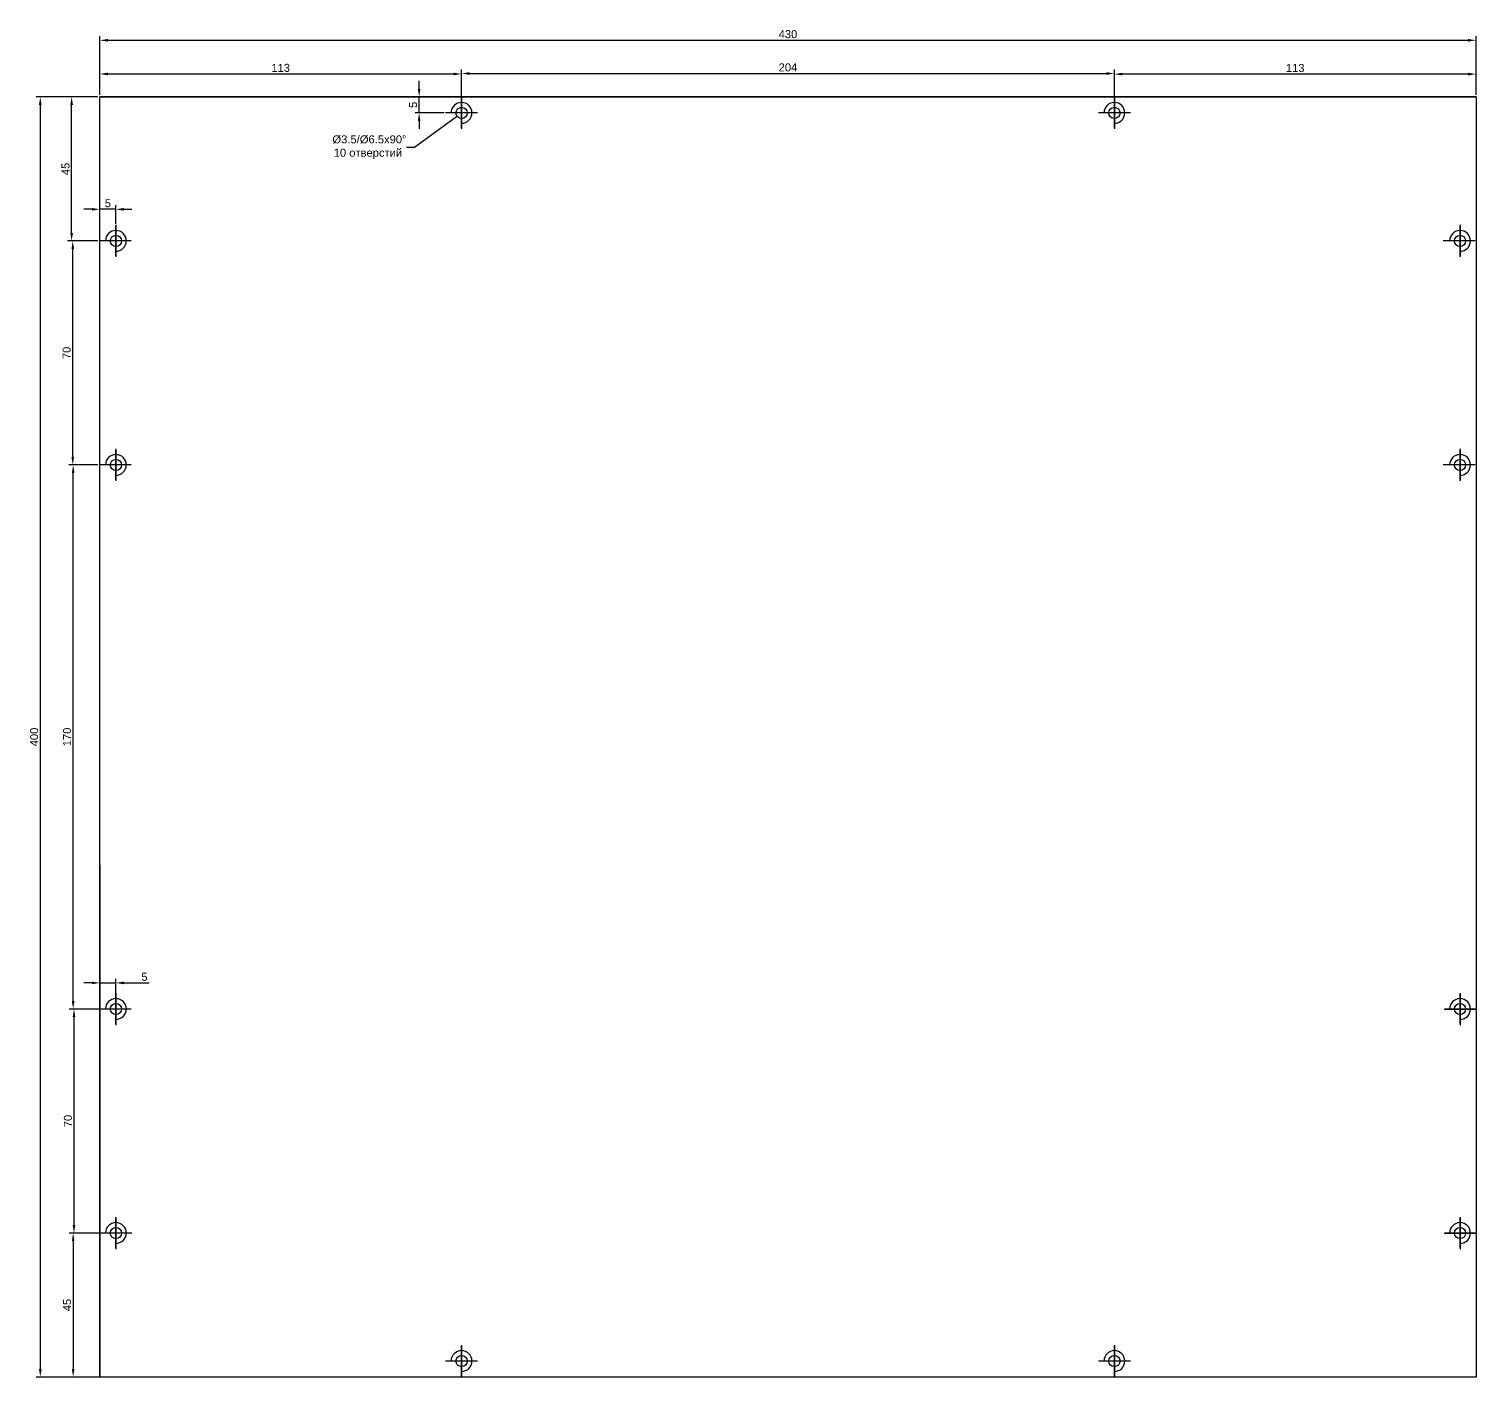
# Model space of a CAD drawing. Header units: millimetres. Extents: x 1397 to 3075, y -708 to 1076.
# Drawn here: x 2597 to 3049.2, y 390.5 to 811.7 of the extents above; entities that cross this region are included whole.
import ezdxf

# ---------------------------------------------------------------- set-up
doc = ezdxf.new("R2010")
doc.units = ezdxf.units.MM
doc.layers.add('Dim', color=210, linetype='Continuous')
doc.styles.get("Standard").update_dxf_attribs({"font": 'arial.ttf'})
doc.dimstyles.new('ISO-25', dxfattribs={"dimtxt": 2.5, "dimasz": 2.5, "dimexe": 1.25, "dimexo": 0.625, "dimtad": 1, "dimtxsty": 'Standard', "dimcen": 2.5, "dimadec": 0, "dimazin": 0, "dimtfac": 1, "dimtmove": 0, "dimatfit": 3, "dimfxl": 1, "dimarcsym": 0})
doc.dimstyles.get("Standard").update_dxf_attribs({"dimtxt": 0.18, "dimasz": 0.18, "dimexe": 0.18, "dimexo": 0.0625, "dimgap": 0.09, "dimtad": 0, "dimtih": 1, "dimtoh": 1, "dimdec": 4, "dimzin": 0, "dimdsep": 46, "dimtxsty": 'Standard', "dimcen": 0.09, "dimadec": 0, "dimazin": 0, "dimtfac": 1, "dimtdec": 4, "dimtofl": 0, "dimtmove": 0, "dimatfit": 3, "dimfxl": 1, "dimtolj": 1, "dimtzin": 0, "dimarcsym": 0})

# ---------------------------------------------------------------- blocks, each defined once
blk = doc.blocks.new('*D116')
at = {"layer": 'Defpoints', "color": 0, "transparency": 16777216}
for p in [(2732.19, 797.66), (2619.19, 790.5), (2732.19, 785.5)]:
    blk.add_point(p, dxfattribs=at)
at = {"layer": 'Dim', "color": 0, "lineweight": -2, "transparency": 16777216}
for p, q in [((2619.19, 791.12), (2619.19, 798.91)), ((2621.69, 797.66), (2729.69, 797.66)), ((2732.19, 786.12), (2732.19, 798.91))]:
    blk.add_line(p, q, dxfattribs=at)
at = {"layer": 'Dim', "color": 0, "transparency": 16777216}
for points in [[(2621.69, 798.08), (2621.69, 797.24), (2619.19, 797.66)], [(2729.69, 798.08), (2729.69, 797.24), (2732.19, 797.66)]]:
    blk.add_solid(points, dxfattribs=at)
at = {"layer": 'Dim', "color": 0, "transparency": 16777216, "insert": (2675.69, 799.56), "char_height": 2.5, "attachment_point": 5}
blk.add_mtext('113', dxfattribs=at)
blk = doc.blocks.new('*D117')
at = {"layer": 'Defpoints', "color": 0, "transparency": 16777216}
for p in [(2936.19, 797.8), (2732.19, 785.5), (2936.19, 785.5)]:
    blk.add_point(p, dxfattribs=at)
at = {"layer": 'Dim', "color": 0, "lineweight": -2, "transparency": 16777216}
for p, q in [((2732.19, 786.12), (2732.19, 799.05)), ((2734.69, 797.8), (2933.69, 797.8)), ((2936.19, 786.12), (2936.19, 799.05))]:
    blk.add_line(p, q, dxfattribs=at)
at = {"layer": 'Dim', "color": 0, "transparency": 16777216}
for points in [[(2734.69, 798.22), (2734.69, 797.38), (2732.19, 797.8)], [(2933.69, 798.22), (2933.69, 797.38), (2936.19, 797.8)]]:
    blk.add_solid(points, dxfattribs=at)
at = {"layer": 'Dim', "color": 0, "transparency": 16777216, "insert": (2834.19, 799.7), "char_height": 2.5, "attachment_point": 5}
blk.add_mtext('204', dxfattribs=at)
blk = doc.blocks.new('*D118')
at = {"layer": 'Defpoints', "color": 0, "transparency": 16777216}
for p in [(2936.19, 797.62), (3049.19, 790.5), (2936.19, 785.5)]:
    blk.add_point(p, dxfattribs=at)
at = {"layer": 'Dim', "color": 0, "lineweight": -2, "transparency": 16777216}
for p, q in [((2936.19, 786.12), (2936.19, 798.87)), ((3046.69, 797.62), (2938.69, 797.62)), ((3049.19, 791.12), (3049.19, 798.87))]:
    blk.add_line(p, q, dxfattribs=at)
at = {"layer": 'Dim', "color": 0, "transparency": 16777216}
for points in [[(2938.69, 798.04), (2938.69, 797.2), (2936.19, 797.62)], [(3046.69, 798.04), (3046.69, 797.2), (3049.19, 797.62)]]:
    blk.add_solid(points, dxfattribs=at)
at = {"layer": 'Dim', "color": 0, "transparency": 16777216, "insert": (2992.69, 799.52), "char_height": 2.5, "attachment_point": 5}
blk.add_mtext('113', dxfattribs=at)
blk = doc.blocks.new('*D119')
at = {"layer": 'Defpoints', "color": 0, "transparency": 16777216}
for p in [(3049.19, 808.19), (2619.19, 791.12), (3049.19, 790.5)]:
    blk.add_point(p, dxfattribs=at)
at = {"layer": 'Dim', "color": 0, "lineweight": -2, "transparency": 16777216}
for p, q in [((2619.19, 791.75), (2619.19, 809.44)), ((3049.19, 791.12), (3049.19, 809.44)), ((2621.69, 808.19), (3046.69, 808.19))]:
    blk.add_line(p, q, dxfattribs=at)
at = {"layer": 'Dim', "color": 0, "transparency": 16777216}
for points in [[(2621.69, 808.61), (2621.69, 807.77), (2619.19, 808.19)], [(3046.69, 808.61), (3046.69, 807.77), (3049.19, 808.19)]]:
    blk.add_solid(points, dxfattribs=at)
at = {"layer": 'Dim', "color": 0, "transparency": 16777216, "insert": (2834.19, 810.09), "char_height": 2.5, "attachment_point": 5}
blk.add_mtext('430', dxfattribs=at)
blk = doc.blocks.new('*D120')
at = {"layer": 'Defpoints', "color": 0, "transparency": 16777216}
for p in [(2718.95, 790.5), (2727.44, 790.5), (2727.44, 785.5)]:
    blk.add_point(p, dxfattribs=at)
at = {"layer": 'Dim', "color": 0, "lineweight": -2, "transparency": 16777216}
for p, q in [((2718.95, 793), (2718.95, 795.5)), ((2726.82, 790.5), (2717.7, 790.5)), ((2718.95, 785.5), (2718.95, 790.5)), ((2726.82, 785.5), (2717.7, 785.5)), ((2718.95, 783), (2718.95, 780.5))]:
    blk.add_line(p, q, dxfattribs=at)
at = {"layer": 'Dim', "color": 0, "transparency": 16777216}
for points in [[(2718.54, 793), (2719.37, 793), (2718.95, 790.5)], [(2718.54, 783), (2719.37, 783), (2718.95, 785.5)]]:
    blk.add_solid(points, dxfattribs=at)
at = {"layer": 'Dim', "color": 0, "transparency": 16777216, "insert": (2717.06, 788), "char_height": 2.5, "attachment_point": 5, "rotation": 90}
blk.add_mtext('5', dxfattribs=at)
blk = doc.blocks.new('*D121')
at = {"layer": 'Defpoints', "color": 0, "transparency": 16777216}
for p in [(2730.78, 784.47), (2733.6, 786.53)]:
    blk.add_point(p, dxfattribs=at)
at = {"layer": 'Dim', "color": 0, "lineweight": -2, "transparency": 16777216}
for p, q in [((2717.55, 774.77), (2730.63, 784.36)), ((2732.1, 785.5), (2732.28, 785.5)), ((2732.19, 785.41), (2732.19, 785.59)), ((2714.98, 774.77), (2717.55, 774.77))]:
    blk.add_line(p, q, dxfattribs=at)
at = {"layer": 'Dim', "color": 0, "transparency": 16777216}
blk.add_solid([(2730.62, 784.38), (2730.65, 784.34), (2730.78, 784.47)], dxfattribs=at)
at = {"layer": 'Dim', "color": 0, "transparency": 16777216, "insert": (2702.95, 774.77), "char_height": 2.5, "attachment_point": 5}
blk.add_mtext('\\A1; %%C3.5/%%C6.5x90%%D\\P10 отверстий', dxfattribs=at)
blk = doc.blocks.new('*D122')
at = {"layer": 'Defpoints', "color": 0, "transparency": 16777216}
for p in [(2610.85, 675.5), (2619.19, 675.5), (2624.19, 505.5)]:
    blk.add_point(p, dxfattribs=at)
at = {"layer": 'Dim', "color": 0, "lineweight": -2, "transparency": 16777216}
for p, q in [((2618.57, 675.5), (2609.6, 675.5)), ((2610.85, 508), (2610.85, 673)), ((2623.57, 505.5), (2609.6, 505.5))]:
    blk.add_line(p, q, dxfattribs=at)
at = {"layer": 'Dim', "color": 0, "transparency": 16777216}
for points in [[(2610.43, 673), (2611.27, 673), (2610.85, 675.5)], [(2610.43, 508), (2611.27, 508), (2610.85, 505.5)]]:
    blk.add_solid(points, dxfattribs=at)
at = {"layer": 'Dim', "color": 0, "transparency": 16777216, "insert": (2608.95, 590.5), "char_height": 2.5, "attachment_point": 5, "rotation": 90}
blk.add_mtext('170', dxfattribs=at)
blk = doc.blocks.new('*D123')
at = {"layer": 'Defpoints', "color": 0, "transparency": 16777216}
for p in [(2624.19, 505.5), (2611.1, 435.5), (2624.19, 435.5)]:
    blk.add_point(p, dxfattribs=at)
at = {"layer": 'Dim', "color": 0, "lineweight": -2, "transparency": 16777216}
for p, q in [((2623.57, 505.5), (2609.85, 505.5)), ((2611.1, 503), (2611.1, 438)), ((2623.57, 435.5), (2609.85, 435.5))]:
    blk.add_line(p, q, dxfattribs=at)
at = {"layer": 'Dim', "color": 0, "transparency": 16777216}
for points in [[(2610.69, 503), (2611.52, 503), (2611.1, 505.5)], [(2610.69, 438), (2611.52, 438), (2611.1, 435.5)]]:
    blk.add_solid(points, dxfattribs=at)
at = {"layer": 'Dim', "color": 0, "transparency": 16777216, "insert": (2609.2, 470.5), "char_height": 2.5, "attachment_point": 5, "rotation": 90}
blk.add_mtext('70', dxfattribs=at)
blk = doc.blocks.new('*D124')
at = {"layer": 'Defpoints', "color": 0, "transparency": 16777216}
for p in [(2624.19, 435.5), (2610.85, 390.5), (2623.94, 390.5)]:
    blk.add_point(p, dxfattribs=at)
at = {"layer": 'Dim', "color": 0, "lineweight": -2, "transparency": 16777216}
for p, q in [((2623.57, 435.5), (2609.6, 435.5)), ((2610.85, 433), (2610.85, 393)), ((2623.32, 390.5), (2609.6, 390.5))]:
    blk.add_line(p, q, dxfattribs=at)
at = {"layer": 'Dim', "color": 0, "transparency": 16777216}
for points in [[(2610.44, 433), (2611.27, 433), (2610.85, 435.5)], [(2610.44, 393), (2611.27, 393), (2610.85, 390.5)]]:
    blk.add_solid(points, dxfattribs=at)
at = {"layer": 'Dim', "color": 0, "transparency": 16777216, "insert": (2608.96, 413), "char_height": 2.5, "attachment_point": 5, "rotation": 90}
blk.add_mtext('45', dxfattribs=at)
blk = doc.blocks.new('*D125')
at = {"layer": 'Defpoints', "color": 0, "transparency": 16777216}
for p in [(2619.19, 513.65), (2619.19, 505.5), (2624.19, 505.5)]:
    blk.add_point(p, dxfattribs=at)
at = {"layer": 'Dim', "color": 0, "lineweight": -2, "transparency": 16777216}
for p, q in [((2616.69, 513.65), (2614.19, 513.65)), ((2619.19, 506.12), (2619.19, 514.9)), ((2619.19, 513.65), (2624.19, 513.65)), ((2624.19, 506.12), (2624.19, 514.9)), ((2626.69, 513.65), (2634.58, 513.65))]:
    blk.add_line(p, q, dxfattribs=at)
at = {"layer": 'Dim', "color": 0, "transparency": 16777216}
for points in [[(2616.69, 514.07), (2616.69, 513.23), (2619.19, 513.65)], [(2626.69, 514.07), (2626.69, 513.23), (2624.19, 513.65)]]:
    blk.add_solid(points, dxfattribs=at)
at = {"layer": 'Dim', "color": 0, "transparency": 16777216, "insert": (2633.12, 515.55), "char_height": 2.5, "attachment_point": 5}
blk.add_mtext('5', dxfattribs=at)
blk = doc.blocks.new('*D126')
at = {"layer": 'Defpoints', "color": 0, "transparency": 16777216}
for p in [(2619.19, 790.5), (2600.57, 390.5), (2619.19, 390.5)]:
    blk.add_point(p, dxfattribs=at)
at = {"layer": 'Dim', "color": 0, "lineweight": -2, "transparency": 16777216}
for p, q in [((2618.57, 790.5), (2599.32, 790.5)), ((2600.57, 788), (2600.57, 393)), ((2618.57, 390.5), (2599.32, 390.5))]:
    blk.add_line(p, q, dxfattribs=at)
at = {"layer": 'Dim', "color": 0, "transparency": 16777216}
for points in [[(2600.15, 788), (2600.99, 788), (2600.57, 790.5)], [(2600.15, 393), (2600.99, 393), (2600.57, 390.5)]]:
    blk.add_solid(points, dxfattribs=at)
at = {"layer": 'Dim', "color": 0, "transparency": 16777216, "insert": (2598.67, 590.5), "char_height": 2.5, "attachment_point": 5, "rotation": 90}
blk.add_mtext('400', dxfattribs=at)
blk = doc.blocks.new('*D226')
at = {"layer": 'Defpoints', "color": 0, "transparency": 16777216}
for p in [(2610.73, 745.5), (2619.19, 745.5), (2618.94, 675.5)]:
    blk.add_point(p, dxfattribs=at)
at = {"layer": 'Dim', "color": 0, "lineweight": -2, "transparency": 16777216}
for p, q in [((2618.57, 745.5), (2609.48, 745.5)), ((2610.73, 678), (2610.73, 743)), ((2618.32, 675.5), (2609.48, 675.5))]:
    blk.add_line(p, q, dxfattribs=at)
at = {"layer": 'Dim', "color": 0, "transparency": 16777216}
for points in [[(2610.31, 743), (2611.14, 743), (2610.73, 745.5)], [(2610.31, 678), (2611.14, 678), (2610.73, 675.5)]]:
    blk.add_solid(points, dxfattribs=at)
at = {"layer": 'Dim', "color": 0, "transparency": 16777216, "insert": (2608.82, 710.5), "char_height": 2.5, "attachment_point": 5, "rotation": 90}
blk.add_mtext('70', dxfattribs=at)
blk = doc.blocks.new('*D227')
at = {"layer": 'Defpoints', "color": 0, "transparency": 16777216}
for p in [(2610.37, 790.5), (2619.19, 790.5), (2618.94, 745.5)]:
    blk.add_point(p, dxfattribs=at)
at = {"layer": 'Dim', "color": 0, "lineweight": -2, "transparency": 16777216}
for p, q in [((2618.57, 790.5), (2609.12, 790.5)), ((2610.37, 748), (2610.37, 788)), ((2618.32, 745.5), (2609.12, 745.5))]:
    blk.add_line(p, q, dxfattribs=at)
at = {"layer": 'Dim', "color": 0, "transparency": 16777216}
for points in [[(2609.95, 788), (2610.79, 788), (2610.37, 790.5)], [(2609.95, 748), (2610.79, 748), (2610.37, 745.5)]]:
    blk.add_solid(points, dxfattribs=at)
at = {"layer": 'Dim', "color": 0, "transparency": 16777216, "insert": (2608.47, 768), "char_height": 2.5, "attachment_point": 5, "rotation": 90}
blk.add_mtext('45', dxfattribs=at)
blk = doc.blocks.new('*D228')
at = {"layer": 'Defpoints', "color": 0, "transparency": 16777216}
for p in [(2619.19, 755.38), (2619.19, 750.25), (2624.19, 750.25)]:
    blk.add_point(p, dxfattribs=at)
at = {"layer": 'Dim', "color": 0, "lineweight": -2, "transparency": 16777216}
for p, q in [((2616.69, 755.38), (2614.19, 755.38)), ((2619.19, 750.88), (2619.19, 756.63)), ((2624.19, 755.38), (2619.19, 755.38)), ((2624.19, 750.88), (2624.19, 756.63)), ((2626.69, 755.38), (2629.19, 755.38))]:
    blk.add_line(p, q, dxfattribs=at)
at = {"layer": 'Dim', "color": 0, "transparency": 16777216}
for points in [[(2616.69, 755.79), (2616.69, 754.96), (2619.19, 755.38)], [(2626.69, 755.79), (2626.69, 754.96), (2624.19, 755.38)]]:
    blk.add_solid(points, dxfattribs=at)
at = {"layer": 'Dim', "color": 0, "transparency": 16777216, "insert": (2621.69, 757.27), "char_height": 2.5, "attachment_point": 5}
blk.add_mtext('5', dxfattribs=at)

msp = doc.modelspace()

# ---------------------------------------------------------------- linework, layer by layer
for p, q in [((3049.19087, 790.5), (2619.19087, 790.5)), ((2619.19087, 790.5), (3049.19087, 790.5)), ((2619.19087, 390.5), (2619.19087, 790.5)), ((2732.19087, 790.5), (2732.19087, 780.5)), ((2732.19087, 780.75), (2732.19087, 790.25)), ((2732.19087, 783.75), (2732.19087, 787.25)), ((2936.19087, 790.5), (2936.19087, 780.5)), ((2936.19087, 780.75), (2936.19087, 790.25)), ((2936.19087, 783.75), (2936.19087, 787.25)), ((3049.19087, 790.5), (3049.19087, 390.5)), ((2737.19087, 785.5), (2727.19087, 785.5)), ((2736.94087, 785.5), (2727.44087, 785.5)), ((2733.94087, 785.5), (2730.44087, 785.5)), ((2941.19087, 785.5), (2931.19087, 785.5)), ((2940.94087, 785.5), (2931.44087, 785.5)), ((2937.94087, 785.5), (2934.44087, 785.5)), ((2624.19087, 750.5), (2624.19087, 740.5)), ((2624.19087, 750.5), (2624.19087, 740.5)), ((2624.19087, 740.75), (2624.19087, 750.25)), ((2624.19087, 740.75), (2624.19087, 750.25)), ((2624.19087, 743.75), (2624.19087, 747.25)), ((2624.19087, 743.75), (2624.19087, 747.25)), ((3044.19087, 750.5), (3044.19087, 740.5)), ((3044.19087, 750.5), (3044.19087, 740.5)), ((3044.19087, 740.75), (3044.19087, 750.25)), ((3044.19087, 740.75), (3044.19087, 750.25)), ((3044.19087, 743.75), (3044.19087, 747.25)), ((3044.19087, 743.75), (3044.19087, 747.25)), ((2628.94087, 745.5), (2618.94087, 745.5)), ((2628.94087, 745.5), (2618.94087, 745.5)), ((2628.69087, 745.5), (2619.19087, 745.5)), ((2628.69087, 745.5), (2619.19087, 745.5)), ((2625.69087, 745.5), (2622.19087, 745.5)), ((2625.69087, 745.5), (2622.19087, 745.5)), ((3048.94087, 745.5), (3038.94087, 745.5)), ((3048.94087, 745.5), (3038.94087, 745.5)), ((3048.69087, 745.5), (3039.19087, 745.5)), ((3048.69087, 745.5), (3039.19087, 745.5)), ((3045.69087, 745.5), (3042.19087, 745.5)), ((3045.69087, 745.5), (3042.19087, 745.5)), ((2624.19087, 680.5), (2624.19087, 670.5)), ((2624.19087, 680.5), (2624.19087, 670.5)), ((2624.19087, 670.75), (2624.19087, 680.25)), ((2624.19087, 670.75), (2624.19087, 680.25)), ((3044.19087, 680.5), (3044.19087, 670.5)), ((3044.19087, 680.5), (3044.19087, 670.5)), ((3044.19087, 670.75), (3044.19087, 680.25)), ((3044.19087, 670.75), (3044.19087, 680.25)), ((2628.94087, 675.5), (2618.94087, 675.5)), ((2628.94087, 675.5), (2618.94087, 675.5)), ((2628.69087, 675.5), (2619.19087, 675.5)), ((2628.69087, 675.5), (2619.19087, 675.5)), ((2625.69087, 675.5), (2622.19087, 675.5)), ((2625.69087, 675.5), (2622.19087, 675.5)), ((2624.19087, 673.75), (2624.19087, 677.25)), ((2624.19087, 673.75), (2624.19087, 677.25)), ((3048.94087, 675.5), (3038.94087, 675.5)), ((3048.94087, 675.5), (3038.94087, 675.5)), ((3048.69087, 675.5), (3039.19087, 675.5)), ((3048.69087, 675.5), (3039.19087, 675.5)), ((3045.69087, 675.5), (3042.19087, 675.5)), ((3045.69087, 675.5), (3042.19087, 675.5)), ((3044.19087, 673.75), (3044.19087, 677.25)), ((3044.19087, 673.75), (3044.19087, 677.25)), ((2619.19087, 550.5), (2619.19087, 390.5)), ((3049.19087, 550.5), (3049.19087, 390.5)), ((2624.19087, 510.5), (2624.19087, 500.5)), ((2624.19087, 500.75), (2624.19087, 510.25)), ((2624.19087, 503.75), (2624.19087, 507.25)), ((3044.19087, 510.5), (3044.19087, 500.5)), ((3044.19087, 500.75), (3044.19087, 510.25)), ((3044.19087, 503.75), (3044.19087, 507.25)), ((2628.94087, 505.5), (2618.94087, 505.5)), ((2628.69087, 505.5), (2619.19087, 505.5)), ((2625.69087, 505.5), (2622.19087, 505.5)), ((3039.19087, 505.5), (3049.19087, 505.5)), ((3048.94087, 505.5), (3039.44087, 505.5)), ((3045.94087, 505.5), (3042.44087, 505.5)), ((2624.19087, 440.5), (2624.19087, 430.5)), ((2624.19087, 430.75), (2624.19087, 440.25)), ((3044.19087, 440.5), (3044.19087, 430.5)), ((3044.19087, 430.75), (3044.19087, 440.25)), ((2629.19087, 435.5), (2619.19087, 435.5)), ((2628.94087, 435.5), (2619.44087, 435.5)), ((2625.94087, 435.5), (2622.44087, 435.5)), ((2624.19087, 433.75), (2624.19087, 437.25)), ((3039.19087, 435.5), (3049.19087, 435.5)), ((3048.94087, 435.5), (3039.44087, 435.5)), ((3045.94087, 435.5), (3042.44087, 435.5)), ((3044.19087, 433.75), (3044.19087, 437.25)), ((2732.19087, 400.5), (2732.19087, 390.5)), ((2732.19087, 390.75), (2732.19087, 400.25)), ((2936.19087, 400.5), (2936.19087, 390.5)), ((2936.19087, 390.75), (2936.19087, 400.25)), ((2737.19087, 395.5), (2727.19087, 395.5)), ((2736.94087, 395.5), (2727.44087, 395.5)), ((2733.94087, 395.5), (2730.44087, 395.5)), ((2732.19087, 393.75), (2732.19087, 397.25)), ((2941.19087, 395.5), (2931.19087, 395.5)), ((2940.94087, 395.5), (2931.44087, 395.5)), ((2937.94087, 395.5), (2934.44087, 395.5)), ((2936.19087, 393.75), (2936.19087, 397.25)), ((3049.19087, 390.5), (2619.19087, 390.5))]:
    msp.add_line(p, q)
for centre in [(2732.19087, 785.5), (2936.19087, 785.5), (2624.19087, 745.5), (2624.19087, 745.5), (3044.19087, 745.5), (3044.19087, 745.5), (2624.19087, 675.5), (2624.19087, 675.5), (3044.19087, 675.5), (3044.19087, 675.5), (2624.19087, 505.5), (3044.19087, 505.5), (2624.19087, 435.5), (3044.19087, 435.5), (2732.19087, 395.5), (2936.19087, 395.5)]:
    msp.add_circle(centre, 1.75)
for centre in [(2732.19087, 785.5), (2936.19087, 785.5), (2624.19087, 745.5), (2624.19087, 745.5), (3044.19087, 745.5), (3044.19087, 745.5), (2624.19087, 675.5), (2624.19087, 675.5), (3044.19087, 675.5), (3044.19087, 675.5), (2624.19087, 505.5), (3044.19087, 505.5), (2624.19087, 435.5), (3044.19087, 435.5), (2732.19087, 395.5), (2936.19087, 395.5)]:
    msp.add_arc(centre, 3.25, 270, 180)

# ---------------------------------------------------------------- dimensions: what is measured, and where the dimension line sits
at = {"layer": 'Dim'}
for base, p1, p2, picture, middle in [((3049.19087, 808.19076), (2619.19087, 791.125), (3049.19087, 790.5), '*D119', (2834.19087, 810.09304)), ((2732.19087, 797.66096), (2619.19087, 790.5), (2732.19087, 785.5), '*D116', (2675.69087, 799.56325)), ((2936.19087, 797.80003), (2732.19087, 785.5), (2936.19087, 785.5), '*D117', (2834.19087, 799.70146)), ((2936.19087, 797.61878), (3049.19087, 790.5), (2936.19087, 785.5), '*D118', (2992.69087, 799.52107)), ((2619.19087, 755.37674), (2624.19087, 750.25), (2619.19087, 750.25), '*D228', (2621.69087, 757.27305))]:
    dim = msp.add_linear_dim(base=base, p1=p1, p2=p2, dimstyle='ISO-25', dxfattribs=at)
    dim.commit()
    dim.dimension.update_dxf_attribs({"geometry": picture, "text_midpoint": middle})
for base, p1, p2, picture, middle in [((2718.95358, 790.5), (2727.44087, 785.5), (2727.44087, 790.5), '*D120', (2717.05726, 788)), ((2600.57158, 390.5), (2619.19087, 790.5), (2619.19087, 390.5), '*D126', (2598.67015, 590.5)), ((2610.36874, 790.5), (2618.94087, 745.5), (2619.19087, 790.5), '*D227', (2608.47243, 768)), ((2610.72541, 745.5), (2618.94087, 675.5), (2619.19087, 745.5), '*D226', (2608.82398, 710.5)), ((2610.84941, 675.5), (2624.19087, 505.5), (2619.19087, 675.5), '*D122', (2608.94798, 590.5)), ((2611.10344, 435.5), (2624.19087, 505.5), (2624.19087, 435.5), '*D123', (2609.20201, 470.5)), ((2610.85417, 390.5), (2624.19087, 435.5), (2623.94087, 390.5), '*D124', (2608.95785, 413))]:
    dim = msp.add_linear_dim(base=base, p1=p1, p2=p2, angle=90, dimstyle='ISO-25', dxfattribs=at)
    dim.commit()
    dim.dimension.update_dxf_attribs({"geometry": picture, "text_midpoint": middle})
dim = msp.add_diameter_dim_2p(p1=(2733.6025, 786.5343), p2=(2730.77923, 784.4657), text=' %%C3.5/%%C6.5x90%%D\\P10 отверстий', dimstyle='Standard', override={"dimtxt": 2.5}, dxfattribs=at)
dim.commit()
dim.dimension.update_dxf_attribs({"geometry": '*D121', "text_midpoint": (2702.95232, 774.77274), "dimtype": 163})
dim = msp.add_linear_dim(base=(2619.19087, 513.64984), p1=(2624.19087, 505.5), p2=(2619.19087, 505.5), dimstyle='ISO-25', dxfattribs=at)
dim.commit()
dim.dimension.update_dxf_attribs({"geometry": '*D125', "text_midpoint": (2633.12248, 513.64984), "dimtype": 160})

doc.saveas('drawing.dxf')
